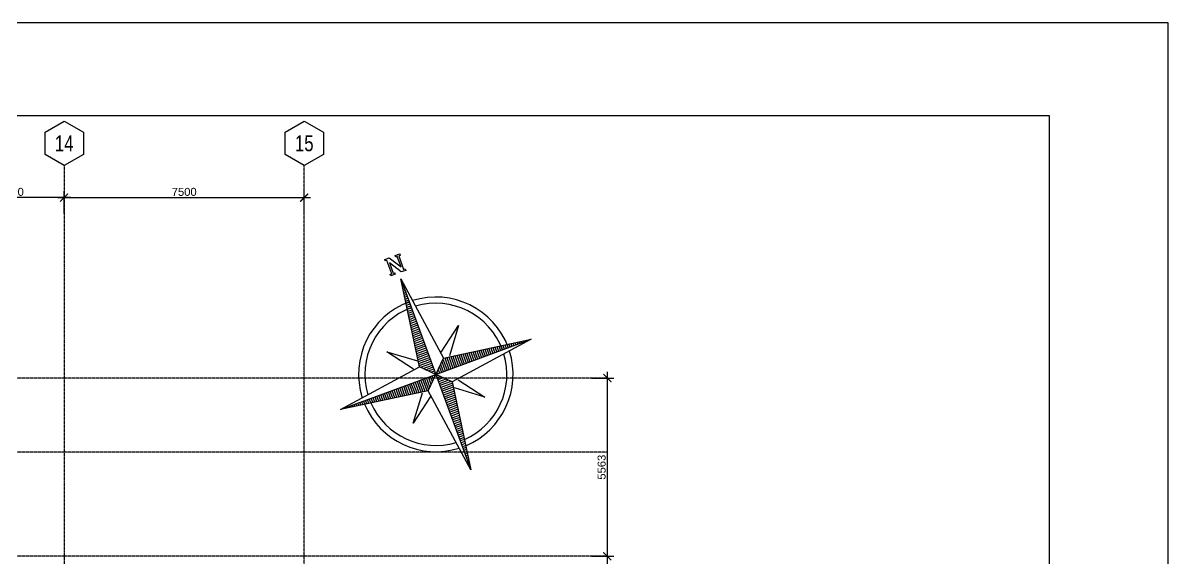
# Model space of a CAD drawing. Header units: inches. Extents: x -189245 to 740841, y -215444 to 469401.
# Drawn here: x 339974 to 375755, y -95136 to -78428 of the extents above; entities that cross this region are included whole.
import ezdxf
from ezdxf.enums import TextEntityAlignment as Align

# ---------------------------------------------------------------- set-up
doc = ezdxf.new("R2010")
doc.units = ezdxf.units.IN
doc.header["$LTSCALE"] = 10
doc.header["$MEASUREMENT"] = 0
doc.linetypes.add('GRID NORMAL$0$GRID BASEMENT$0$GRID GROUND$0$GRID$0$$0$PHANTOM', pattern=[2.5, 1.25, -0.25, 0.25, -0.25, 0.25, -0.25])
for name, color, linetype in [('a-dim', 8, 'Continuous'), ('A-GRID', 8, 'Continuous'), ('A-TTL', 1, 'Continuous'), ('HATCH TSG', 9, 'Continuous')]:
    doc.layers.add(name, color=color, linetype=linetype)
doc.layers.add('DEFPOINT', color=7, linetype='Continuous', plot=False)
doc.styles.add('GRID NORMAL$0$GRID BASEMENT$0$GRID GROUND$0$GRID$0$Standard', font='ARIAL.TTF')
doc.dimstyles.new('GRID NORMAL$0$GRID BASEMENT$0$GRID GROUND$0$GRID$0$Standard', dxfattribs={"dimtxt": 250, "dimasz": 0.18, "dimexe": 0.18, "dimexo": 0.0625, "dimgap": 50, "dimtad": 1, "dimdec": 0, "dimzin": 0, "dimdsep": 46, "dimtxsty": 'GRID NORMAL$0$GRID BASEMENT$0$GRID GROUND$0$GRID$0$Standard', "dimcen": 0.09, "dimadec": 0, "dimazin": 0, "dimtfac": 1, "dimtdec": 0, "dimtofl": 0, "dimtmove": 0, "dimatfit": 3, "dimfxl": 1, "dimtolj": 1, "dimtzin": 0, "dimarcsym": 0})

# ---------------------------------------------------------------- blocks, each defined once
blk = doc.blocks.new('GRID NORMAL$0$GRID BASEMENT$0$GRID GROUND$0$GRID$0$$0$GRID-V')
at = {"color": 3}
blk.add_lwpolyline([(6, 10.39), (0, 13.86), (-6, 10.39), (-6, 3.46), (0, 0), (6, 3.46)], close=True, dxfattribs=at)
at = {"color": 6, "style": 'GRID NORMAL$0$GRID BASEMENT$0$GRID GROUND$0$GRID$0$Standard', "width": 0.75}
blk.add_attdef('V', text='', height=5, dxfattribs=at).set_placement((0, 6.93), align=Align.MIDDLE)
blk = doc.blocks.new('GRID NORMAL$0$GRID BASEMENT$0$GRID GROUND$0$GRID$0$_ARCHTICK')
at = {"color": 0, "linetype": 'ByBlock', "ltscale": 20, "const_width": 0.15}
blk.add_lwpolyline([(-0.5, -0.5), (0.5, 0.5)], dxfattribs=at)
blk = doc.blocks.new('*D449')
at = {"layer": 'a-dim', "color": 0, "lineweight": -2, "ltscale": 500}
for p, q in [((-50459, -229688), (-54159, -229688)), ((-53959, -230188), (-53959, -229488)), ((-50659, -230188), (-50659, -229488))]:
    blk.add_line(p, q, dxfattribs=at)
at = {"layer": 'Defpoints', "color": 0, "ltscale": 500}
for p in [(-53959, -229688), (-53959, -230188), (-50659, -230188)]:
    blk.add_point(p, dxfattribs=at)
at = {"layer": 'a-dim', "color": 0, "lineweight": -2, "ltscale": 500, "xscale": 250, "yscale": 250, "zscale": 250, "rotation": 180}
blk.add_blockref('GRID NORMAL$0$GRID BASEMENT$0$GRID GROUND$0$GRID$0$_ARCHTICK', (-53959, -229688), dxfattribs=at)
at = {"layer": 'a-dim', "color": 0, "lineweight": -2, "ltscale": 500, "xscale": 250, "yscale": 250, "zscale": 250}
blk.add_blockref('GRID NORMAL$0$GRID BASEMENT$0$GRID GROUND$0$GRID$0$_ARCHTICK', (-50659, -229688), dxfattribs=at)
at = {"layer": 'a-dim', "color": 3, "ltscale": 500, "insert": (-52309, -229511), "char_height": 250, "attachment_point": 5, "style": 'GRID NORMAL$0$GRID BASEMENT$0$GRID GROUND$0$GRID$0$Standard'}
blk.add_mtext('\\A1;3300', dxfattribs=at)
blk = doc.blocks.new('*D460')
at = {"layer": 'a-dim', "color": 0, "lineweight": -2, "ltscale": 500}
for p, q in [((-50859, -229688), (-42959, -229688)), ((-50659, -230188), (-50659, -229488)), ((-43159, -230188), (-43159, -229488))]:
    blk.add_line(p, q, dxfattribs=at)
at = {"layer": 'Defpoints', "color": 0, "ltscale": 500}
for p in [(-43159, -229688), (-50659, -230188), (-43159, -230188)]:
    blk.add_point(p, dxfattribs=at)
at = {"layer": 'a-dim', "color": 0, "lineweight": -2, "ltscale": 500, "xscale": 250, "yscale": 250, "zscale": 250, "rotation": 180}
blk.add_blockref('GRID NORMAL$0$GRID BASEMENT$0$GRID GROUND$0$GRID$0$_ARCHTICK', (-50659, -229688), dxfattribs=at)
at = {"layer": 'a-dim', "color": 0, "lineweight": -2, "ltscale": 500, "xscale": 250, "yscale": 250, "zscale": 250}
blk.add_blockref('GRID NORMAL$0$GRID BASEMENT$0$GRID GROUND$0$GRID$0$_ARCHTICK', (-43159, -229688), dxfattribs=at)
at = {"layer": 'a-dim', "color": 3, "ltscale": 500, "insert": (-46909, -229511), "char_height": 250, "attachment_point": 5, "style": 'GRID NORMAL$0$GRID BASEMENT$0$GRID GROUND$0$GRID$0$Standard'}
blk.add_mtext('\\A1;7500', dxfattribs=at)
blk = doc.blocks.new('*D480')
at = {"layer": 'a-dim', "color": 0, "lineweight": -2, "ltscale": 500}
for p, q in [((-34188, -235324), (-33488, -235324)), ((-33688, -241087), (-33688, -235124)), ((-34188, -240887), (-33488, -240887))]:
    blk.add_line(p, q, dxfattribs=at)
at = {"layer": 'Defpoints', "color": 0, "ltscale": 500}
for p in [(-34188, -235324), (-33688, -235324), (-34188, -240887)]:
    blk.add_point(p, dxfattribs=at)
at = {"layer": 'a-dim', "color": 0, "lineweight": -2, "ltscale": 500, "xscale": 250, "yscale": 250, "zscale": 250}
for p, rotation in [((-33688, -235324), 90), ((-33688, -240887), 270)]:
    blk.add_blockref('GRID NORMAL$0$GRID BASEMENT$0$GRID GROUND$0$GRID$0$_ARCHTICK', p, dxfattribs=dict(at, rotation=rotation))
at = {"layer": 'a-dim', "color": 3, "ltscale": 500, "insert": (-33866, -238105), "char_height": 250, "attachment_point": 5, "rotation": 90, "style": 'GRID NORMAL$0$GRID BASEMENT$0$GRID GROUND$0$GRID$0$Standard'}
blk.add_mtext('\\A1;5563', dxfattribs=at)
blk = doc.blocks.new('*D481')
at = {"layer": 'a-dim', "color": 0, "lineweight": -2, "ltscale": 500}
for p, q in [((-33688, -248987), (-33688, -240687)), ((-34188, -240887), (-33488, -240887)), ((-34188, -248787), (-33488, -248787))]:
    blk.add_line(p, q, dxfattribs=at)
at = {"layer": 'Defpoints', "color": 0, "ltscale": 500}
for p in [(-34188, -240887), (-33688, -240887), (-34188, -248787)]:
    blk.add_point(p, dxfattribs=at)
at = {"layer": 'a-dim', "color": 0, "lineweight": -2, "ltscale": 500, "xscale": 250, "yscale": 250, "zscale": 250}
for p, rotation in [((-33688, -240887), 90), ((-33688, -248787), 270)]:
    blk.add_blockref('GRID NORMAL$0$GRID BASEMENT$0$GRID GROUND$0$GRID$0$_ARCHTICK', p, dxfattribs=dict(at, rotation=rotation))
at = {"layer": 'a-dim', "color": 3, "ltscale": 500, "insert": (-33866, -244837), "char_height": 250, "attachment_point": 5, "rotation": 90, "style": 'GRID NORMAL$0$GRID BASEMENT$0$GRID GROUND$0$GRID$0$Standard'}
blk.add_mtext('\\A1;7900', dxfattribs=at)
blk = doc.blocks.new('*X20')
at = {"color": 0, "linetype": 'ByBlock'}
for p, q in [((-217.53, 160.4998), (-217.53, 160.5)), ((-217.52, 160.4984), (-217.52, 160.5)), ((-217.51, 160.497), (-217.51, 160.5)), ((-217.5, 160.4955), (-217.5, 160.5)), ((-217.49, 160.4941), (-217.49, 160.5)), ((-217.48, 160.4927), (-217.48, 160.5)), ((-217.47, 160.4913), (-217.47, 160.5)), ((-217.46, 160.4898), (-217.46, 160.5)), ((-217.45, 160.4884), (-217.45, 160.5)), ((-217.44, 160.487), (-217.44, 160.5)), ((-217.43, 160.4855), (-217.43, 160.5)), ((-217.42, 160.4841), (-217.42, 160.5)), ((-217.41, 160.4827), (-217.41, 160.5)), ((-217.4, 160.4812), (-217.4, 160.5)), ((-217.39, 160.4798), (-217.39, 160.5)), ((-217.38, 160.4784), (-217.38, 160.5)), ((-217.37, 160.477), (-217.37, 160.5)), ((-217.36, 160.4755), (-217.36, 160.5)), ((-217.35, 160.4741), (-217.35, 160.5)), ((-217.34, 160.4727), (-217.34, 160.5)), ((-217.33, 160.4712), (-217.33, 160.5)), ((-217.32, 160.4698), (-217.32, 160.5)), ((-217.31, 160.4684), (-217.31, 160.5)), ((-217.3, 160.467), (-217.3, 160.5)), ((-217.29, 160.4655), (-217.29, 160.5)), ((-217.28, 160.4641), (-217.28, 160.5)), ((-217.27, 160.4627), (-217.27, 160.5)), ((-217.26, 160.4613), (-217.26, 160.5)), ((-217.25, 160.4598), (-217.25, 160.5)), ((-217.24, 160.4584), (-217.24, 160.5)), ((-217.23, 160.457), (-217.23, 160.5)), ((-217.22, 160.4555), (-217.22, 160.5)), ((-217.21, 160.4541), (-217.21, 160.5)), ((-217.2, 160.4527), (-217.2, 160.5)), ((-217.19, 160.4512), (-217.19, 160.5)), ((-217.18, 160.4498), (-217.18, 160.5)), ((-217.17, 160.4484), (-217.17, 160.5)), ((-217.16, 160.447), (-217.16, 160.5)), ((-217.15, 160.4455), (-217.15, 160.5)), ((-217.14, 160.4441), (-217.14, 160.5)), ((-217.13, 160.4427), (-217.13, 160.5)), ((-217.12, 160.4412), (-217.12, 160.5)), ((-217.11, 160.4398), (-217.11, 160.5)), ((-217.1, 160.4384), (-217.1, 160.5)), ((-217.09, 160.4412), (-217.09, 160.5)), ((-217.08, 160.4512), (-217.08, 160.5)), ((-217.07, 160.4613), (-217.07, 160.5)), ((-217.06, 160.4712), (-217.06, 160.5)), ((-217.05, 160.4812), (-217.05, 160.5)), ((-217.04, 160.4913), (-217.04, 160.5))]:
    blk.add_line(p, q, dxfattribs=at)
blk = doc.blocks.new('north2')
at = {"color": 0, "linetype": 'ByBlock'}
for p, q in [((-0.0625, 0.0625), (0, 0.5)), ((0, 0.5), (0.0625, 0.0625)), ((0, 0.5), (0, 0)), ((-0.0938, 0.0625), (-0.1875, 0.1875)), ((-0.1875, 0.1875), (-0.0625, 0.0937)), ((0.0625, 0.0937), (0.1875, 0.1875)), ((0.1875, 0.1875), (0.0937, 0.0625)), ((-0.5, 0), (-0.0625, 0.0625)), ((-0.0625, 0.0625), (0, 0)), ((0, 0), (0.0625, 0.0625)), ((0.0625, 0.0625), (0.5, 0)), ((0, 0), (-0.5, 0)), ((-0.0625, -0.0625), (-0.5, 0)), ((-0.0625, -0.0625), (0, 0)), ((0, 0), (0.0625, -0.0625)), ((0, 0), (0, -0.5)), ((0.5, 0), (0, 0)), ((0.5, 0), (0.0625, -0.0625)), ((-0.1875, -0.1875), (-0.0938, -0.0625)), ((-0.0625, -0.0938), (-0.1875, -0.1875)), ((0, -0.5), (-0.0625, -0.0625)), ((0.0625, -0.0625), (0, -0.5)), ((0.1875, -0.1875), (0.0625, -0.0938)), ((0.0937, -0.0625), (0.1875, -0.1875))]:
    blk.add_line(p, q, dxfattribs=at)
blk.add_lwpolyline([(0.5391, 0.0255), (0.5391, 0.0177), (0.5312, 0.0177), (0.5312, 0.0411), (0.5391, 0.0411), (0.5391, 0.0333), (0.6094, 0.0333), (0.6094, 0.0411), (0.6172, 0.0411), (0.6172, 0.0177), (0.5547, -0.0214), (0.6094, -0.0214), (0.6094, -0.0136), (0.6172, -0.0136), (0.6172, -0.037), (0.6094, -0.037), (0.6094, -0.0292), (0.5391, -0.0292), (0.5391, -0.037), (0.5312, -0.037), (0.5312, -0.0136), (0.5938, 0.0255), (0.5391, 0.0255)], dxfattribs=at)
for radius, start, end in [(0.3802, 92.5891, 177.4109), (0.3494, 93.5464, 176.4536), (0.3802, 0, 87.4109), (0.3494, 0, 86.4536), (0.3802, 182.5891, 267.4109), (0.3494, 183.5464, 266.4536), (0.3802, 270, 357.4109), (0.3494, 270, 356.4536)]:
    blk.add_arc((0, 0), radius, start, end, dxfattribs=at)
for p, rotation in [((-160.5, -217.0312), 270), ((-217.0312, 160.5), 180), ((160.5, 217.0312), 89.99999999999999)]:
    blk.add_blockref('*X20', p, dxfattribs=dict(at, rotation=rotation))
blk.add_blockref('*X20', (217.0312, -160.5), dxfattribs=at)
blk = doc.blocks.new('grid')
at = {"layer": 'A-GRID', "linetype": 'GRID NORMAL$0$GRID BASEMENT$0$GRID GROUND$0$GRID$0$$0$PHANTOM'}
for p, q in [((-50658.8, -228688.5), (-50658.8, -289256.3)), ((-43158.8, -289256.3), (-43158.8, -228688.5)), ((-33688.1, -235324.1), (-100703.6, -235324.1)), ((-33688.1, -237636.6), (-100703.6, -237636.6)), ((-33688.1, -240886.6), (-100703.6, -240886.6))]:
    blk.add_line(p, q, dxfattribs=at)
at = {"layer": 'A-GRID'}
ref = blk.add_blockref('GRID NORMAL$0$GRID BASEMENT$0$GRID GROUND$0$GRID$0$$0$GRID-V', (-50658.8, -228688.5), dxfattribs=dict(at, xscale=-100, yscale=100, zscale=100))
ref.add_attrib('V', '14', dxfattribs={"layer": '0', "color": 6, "height": 500, "style": 'GRID NORMAL$0$GRID BASEMENT$0$GRID GROUND$0$GRID$0$Standard', "width": 0.75}).set_placement((-50658.8, -227995.7), align=Align.MIDDLE)
ref = blk.add_blockref('GRID NORMAL$0$GRID BASEMENT$0$GRID GROUND$0$GRID$0$$0$GRID-V', (-43158.8, -228688.5), dxfattribs=dict(at, xscale=-100, yscale=100, zscale=100))
ref.add_attrib('V', '15', dxfattribs={"layer": '0', "color": 6, "height": 500, "style": 'GRID NORMAL$0$GRID BASEMENT$0$GRID GROUND$0$GRID$0$Standard', "width": 0.75}).set_placement((-43158.8, -227995.7), align=Align.MIDDLE)
at = {"layer": 'a-dim', "ltscale": 500}
for base, p1, p2, angle, override, picture, middle in [((-53958.8, -229688.5), (-50658.8, -230188.5), (-53958.8, -230188.5), 180, {"dimasz": 250, "dimexe": 200, "dimdec": 0, "dimblk1": 'GRID NORMAL$0$GRID BASEMENT$0$GRID GROUND$0$GRID$0$_ARCHTICK', "dimblk2": 'GRID NORMAL$0$GRID BASEMENT$0$GRID GROUND$0$GRID$0$_ARCHTICK', "dimsah": 1, "dimdle": 200, "dimclrt": 3}, '*D449', (-52308.8, -229510.8)), ((-43158.8, -229688.5), (-50658.8, -230188.5), (-43158.8, -230188.4), 180, {"dimasz": 250, "dimexe": 200, "dimblk1": 'GRID NORMAL$0$GRID BASEMENT$0$GRID GROUND$0$GRID$0$_ARCHTICK', "dimblk2": 'GRID NORMAL$0$GRID BASEMENT$0$GRID GROUND$0$GRID$0$_ARCHTICK', "dimsah": 1, "dimdle": 200, "dimclrt": 3}, '*D460', (-46908.8, -229510.9)), ((-33688.1325, -235324.0815), (-34188.1325, -240886.6148), (-34188.1325, -235324.0815), 270, {"dimasz": 250, "dimexe": 200, "dimblk1": 'GRID NORMAL$0$GRID BASEMENT$0$GRID GROUND$0$GRID$0$_ARCHTICK', "dimblk2": 'GRID NORMAL$0$GRID BASEMENT$0$GRID GROUND$0$GRID$0$_ARCHTICK', "dimsah": 1, "dimdle": 200, "dimclrt": 3}, '*D480', (-33865.8611, -238105.3481)), ((-33688.1, -240886.6), (-34188.1, -248786.6), (-34188.1, -240886.6), 270, {"dimasz": 250, "dimexe": 200, "dimblk1": 'GRID NORMAL$0$GRID BASEMENT$0$GRID GROUND$0$GRID$0$_ARCHTICK', "dimblk2": 'GRID NORMAL$0$GRID BASEMENT$0$GRID GROUND$0$GRID$0$_ARCHTICK', "dimsah": 1, "dimdle": 200, "dimclrt": 3}, '*D481', (-33865.7, -244836.6))]:
    dim = blk.add_linear_dim(base=base, p1=p1, p2=p2, angle=angle, dimstyle='GRID NORMAL$0$GRID BASEMENT$0$GRID GROUND$0$GRID$0$Standard', override=override, dxfattribs=at)
    dim.commit()
    dim.dimension.update_dxf_attribs({"geometry": picture, "text_midpoint": middle})

msp = doc.modelspace()

# ---------------------------------------------------------------- linework, layer by layer
at = {"layer": 'DEFPOINT', "color": 2}
msp.add_lwpolyline([(270754.93173, -152678.22268), (375754.93173, -152678.22268), (375754.93173, -78428.22268), (270754.93173, -78428.22268)], close=True, dxfattribs=at)
at = {"layer": 'DEFPOINT', "color": 5}
msp.add_lwpolyline([(276847.93173, -149778.22268), (372047.93173, -149778.22268), (372047.93173, -81328.22268), (276847.93173, -81328.22268)], close=True, dxfattribs=at)

# ---------------------------------------------------------------- block references
at = {"layer": 'A-TTL', "xscale": 6349.999999999833, "yscale": 6350.000000000029, "zscale": 6350, "rotation": 110.1693660417757}
msp.add_blockref('north2', (352876.89041, -89400.53531), dxfattribs=at)
at = {"layer": 'HATCH TSG'}
msp.add_blockref('grid', (391923.03117, 145806.69125), dxfattribs=at)

doc.saveas('drawing.dxf')
